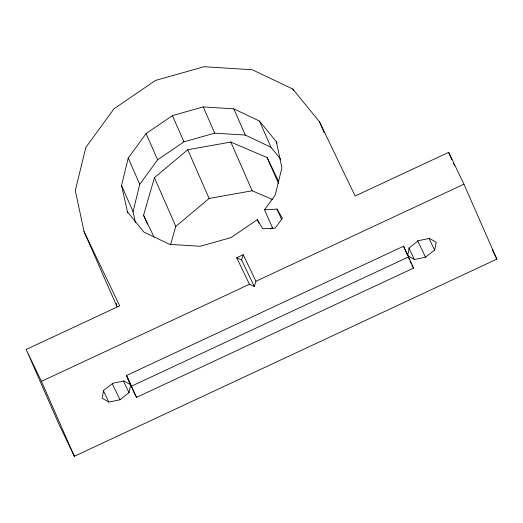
<?xml version="1.0" encoding="UTF-8"?>
<svg xmlns="http://www.w3.org/2000/svg" width="523" height="523" viewBox="0 0 523 523"><rect width="100%" height="100%" fill="white"/><g stroke="black" fill="none" stroke-linecap="round" stroke-linejoin="round"><path stroke-width="0.78" d="M130.652 384.856L123.912 380.979L112.746 383.281L103.698 390.413L102.07 398.193L108.817 402.069L119.983 399.768L129.024 392.642L130.652 384.856L127.181 377.619M434.6 250.059L436.228 242.273L429.481 238.403L418.315 240.704L409.267 247.83L407.639 255.616L414.386 259.493L425.552 257.185L434.6 250.059L429.037 238.475M127.71 212.887L121.545 185.436L128.227 158.096L146.094 133.574L172.433 115.603L203.231 106.914L233.794 108.836L259.48 121.075L276.366 141.766L277.007 143.224M135.405 222.687L133.058 211.665L139.739 184.325L157.613 159.803L183.946 141.831L214.744 133.143L245.307 135.065L270.992 147.303L280.714 159.214M147.46 224.106L143.57 215.247L154.429 177.696L187.744 149.741L230.8 142.06L267.142 157.593L278.694 181.651M170.609 244.398L175.806 226.407L209.128 198.452L252.184 190.771L272.947 199.642M254.341 286.512L241.6 259.97L243.202 254.708L236.703 257.741L249.451 284.283L254.341 286.512L255.95 281.25L243.202 254.708M272.836 228.714L264.52 209.775L275.216 195.099L281.897 167.759L276.366 141.766M270.809 228.989L272.038 227.956M264.52 209.775L277.04 209.108L282.381 218.287L275.203 228.133L262.69 228.799L257.342 219.621L231.009 237.592L200.211 246.281L169.648 244.359L143.962 232.12L127.076 211.429M26.15 349.488L119.702 305.837L84.02 231.519L75.305 190.529L85.837 147.421L114.014 108.758L155.54 80.418L204.101 66.722L252.295 69.755L292.795 89.047L319.422 121.676L355.11 195.994L448.662 152.343L463.953 184.194L496.85 259.133L74.338 456.278L59.047 424.428L26.15 349.488L41.441 381.339L74.338 456.278M41.441 381.339L249.451 284.283M255.95 281.25L463.953 184.194M126.54 375.488L403.527 246.248L408.626 256.865L413.562 268.103L136.575 397.349L134.764 394.224L126.54 375.488L136.575 397.349M131.639 386.105L408.626 256.865M236.703 257.741L241.6 259.97M411.751 264.984L413.562 268.103M492.333 249.719L496.85 259.133M417.557 240.541L425.552 257.185M408.823 247.909L414.386 259.493M143.57 215.247L154.076 237.122M123.467 381.058L129.024 392.642M112.334 383.843L119.983 399.768M103.253 390.491L108.817 402.069M448.662 152.343L451.918 159.763M453.546 163.47L454.526 165.699M403.527 246.248L407.325 254.891M408.273 257.055L409.535 259.938M410.169 261.376L411.117 263.54M319.422 121.676L324.312 132.803M292.795 89.047L293.442 90.531M259.48 121.075L270.992 147.303M267.142 157.593L278.484 183.423M233.794 108.836L245.307 135.065M277.04 209.108L281.596 219.497M230.8 142.06L252.184 190.771M257.342 219.621L258.944 223.262M203.231 106.914L214.744 133.143M187.744 149.741L209.128 198.452M172.433 115.603L183.946 141.831M146.094 133.574L157.613 159.803M154.429 177.696L175.806 226.407M128.227 158.096L139.739 184.325M121.545 185.436L133.058 211.665M84.02 231.519L116.91 306.458L116.243 303.301"/></g></svg>
